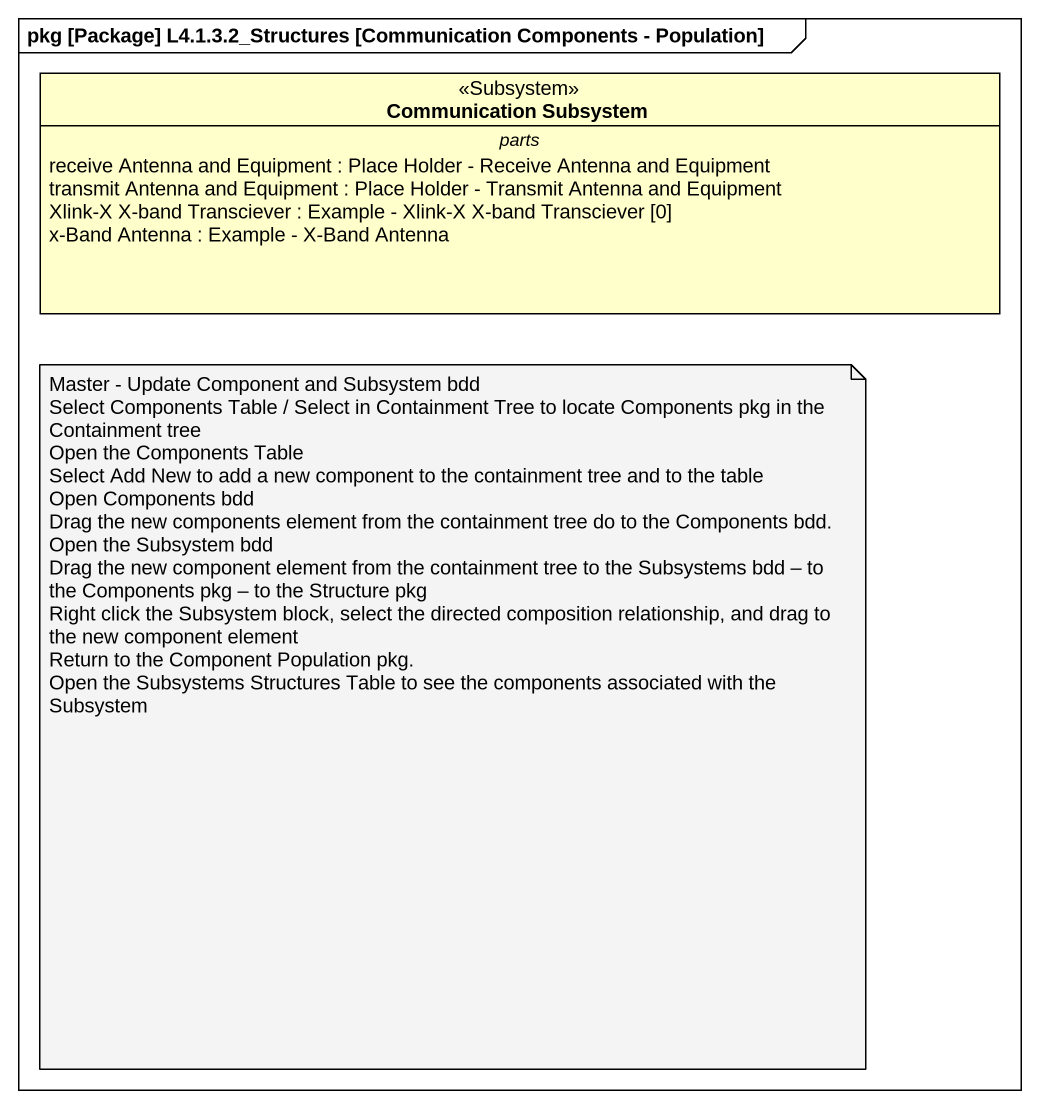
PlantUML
@startuml
mainframe pkg [Package] L4.1.3.2_Structures [Communication Components - Population]
hide circle
hide empty members
class "Communication Subsystem" as Communication_Subsystem <<Subsystem>> {
  -- parts --
  receive Antenna and Equipment : Place Holder - Receive Antenna and Equipment
  transmit Antenna and Equipment : Place Holder - Transmit Antenna and Equipment
  Xlink-X X-band Transciever : Example - Xlink-X X-band Transciever [0]
  x-Band Antenna : Example - X-Band Antenna
}
note as N1
  Master - Update Component and Subsystem bdd
  Select Components Table / Select in Containment Tree to locate Components pkg in the Containment tree
  Open the Components Table
  Select Add New to add a new component to the containment tree and to the table
  Open Components bdd
  Drag the new components element from the containment tree do to the Components bdd.
  Open the Subsystem bdd
  Drag the new component element from the containment tree to the Subsystems bdd – to the Components pkg – to the Structure pkg
  Right click the Subsystem block, select the directed composition relationship, and drag to the new component element
  Return to the Component Population pkg.
  Open the Subsystems Structures Table to see the components associated with the Subsystem
end note
@enduml
